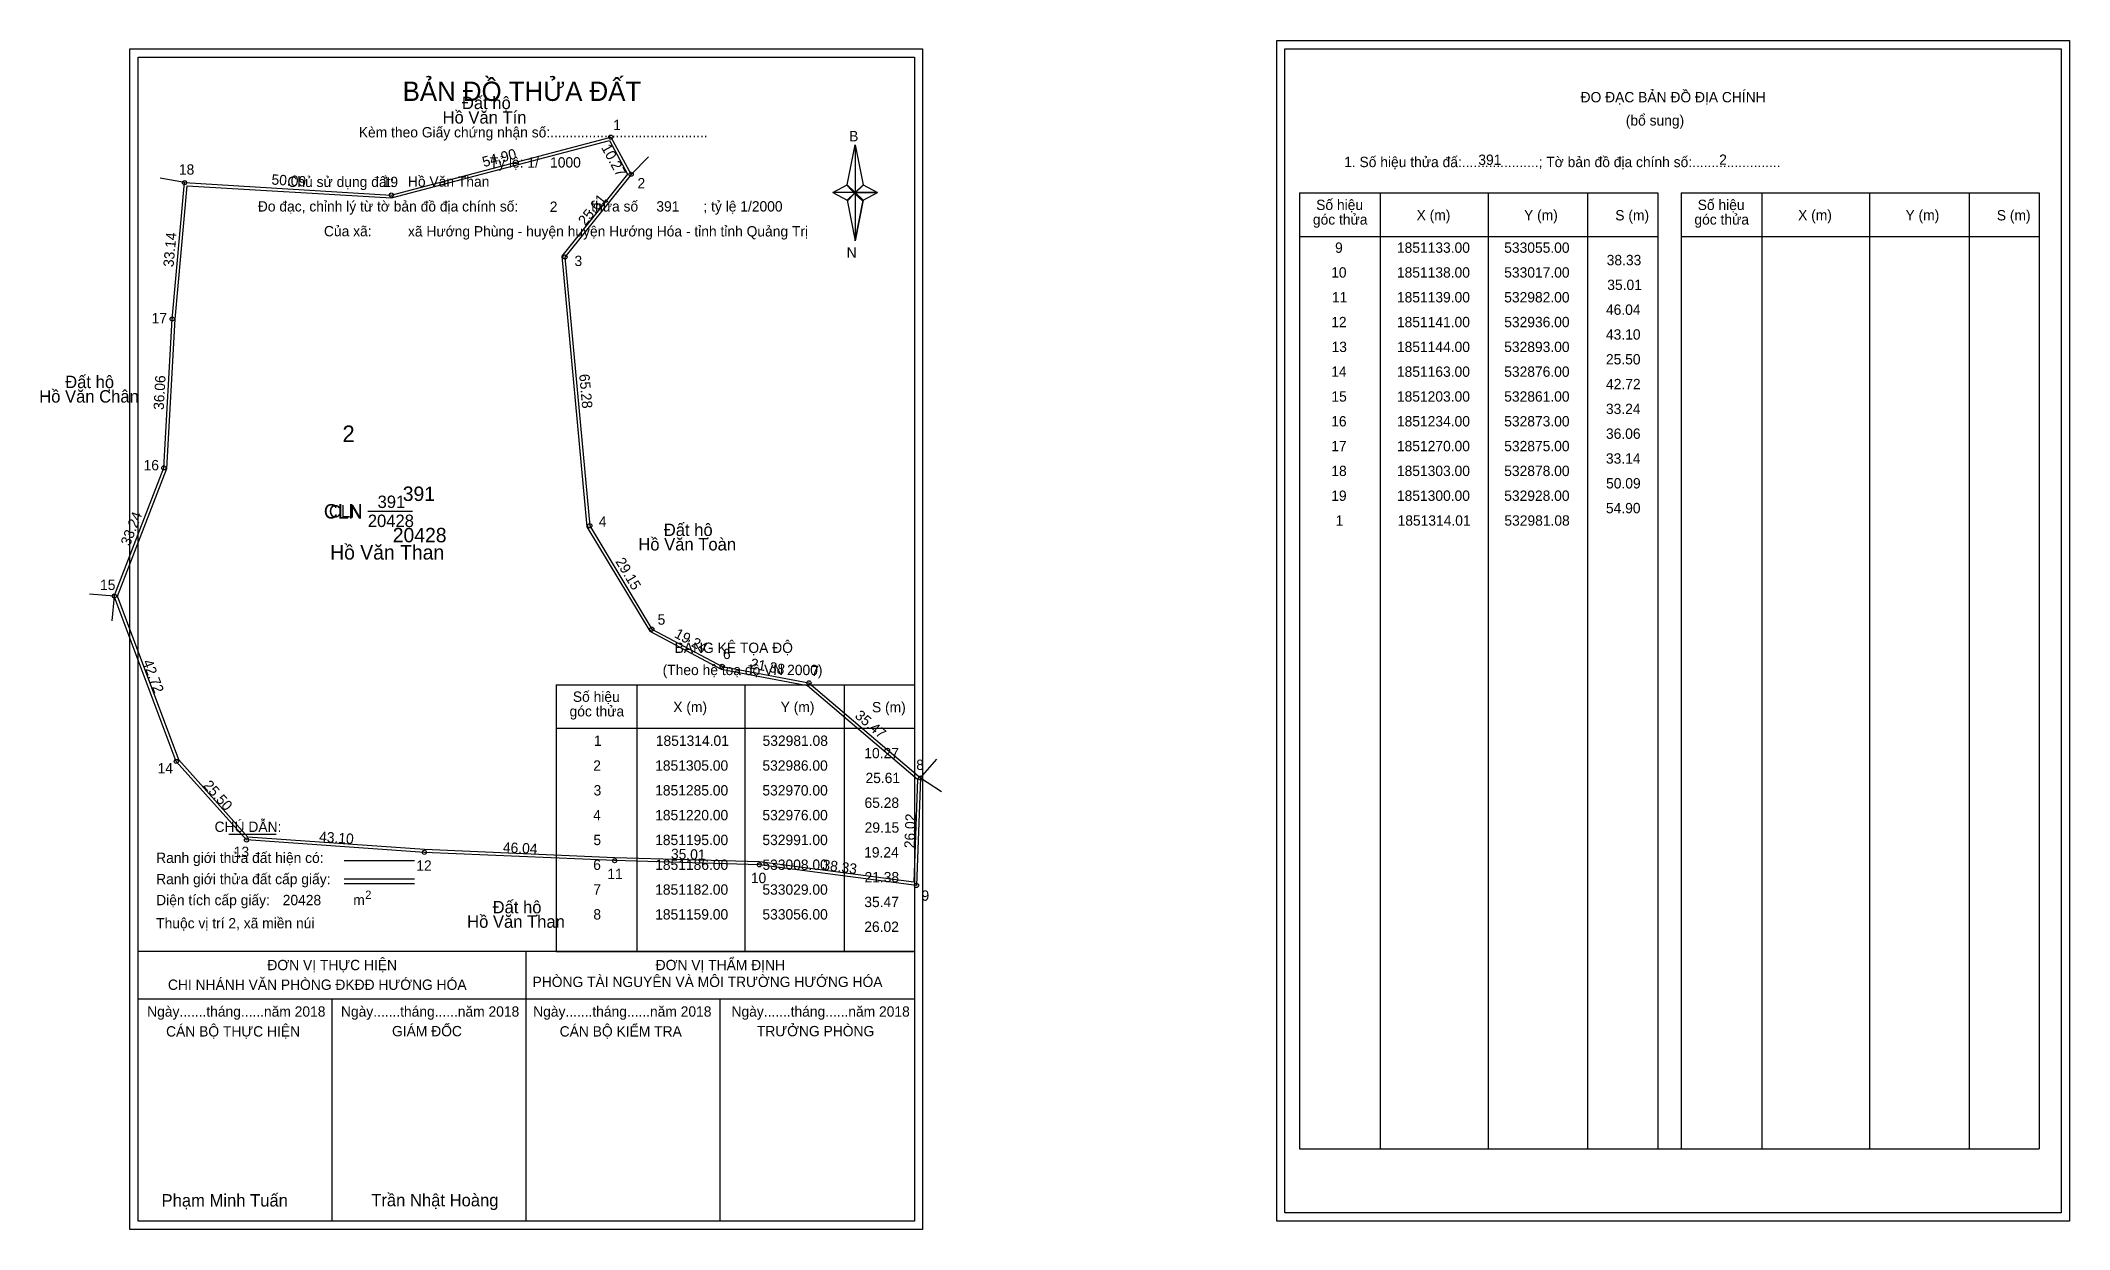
# Model space of a CAD drawing. Extents: x 532843 to 533334, y 1851050 to 1851337.
import ezdxf

# ---------------------------------------------------------------- set-up
doc = ezdxf.new("R2010")
doc.units = 0
for name, color, linetype in [('Level 1', 7, 'Continuous'), ('Level 10', 7, 'Continuous'), ('Level 11', 7, 'Continuous'), ('Level 13', 7, 'Continuous'), ('Level 2', 7, 'Continuous'), ('Level 27', 7, 'Continuous'), ('Level 3', 7, 'Continuous'), ('Level 36', 7, 'Continuous'), ('Level 4', 7, 'Continuous'), ('Level 49', 7, 'Continuous'), ('Level 5', 7, 'Continuous'), ('Level 53', 7, 'Continuous'), ('Level 55', 7, 'Continuous'), ('Level 6', 7, 'Continuous'), ('Level 63', 7, 'Continuous'), ('Level 7', 7, 'Continuous'), ('Level 9', 7, 'Continuous')]:
    doc.layers.add(name, color=color, linetype=linetype)

msp = doc.modelspace()

# ---------------------------------------------------------------- linework, layer by layer
at = {"layer": 'Level 1'}
for p, q in [((532866.8, 1851333.37), (532866.8, 1851333.37)), ((533144.12, 1851335.37), (533144.12, 1851335.37)), ((533038.22, 1851302.49), (533040.19, 1851312.13)), ((533040.19, 1851312.13), (533040.19, 1851300.6)), ((533040.19, 1851312.13), (533042.15, 1851302.49)), ((533034.77, 1851300.6), (533038.22, 1851302.49)), ((533038.22, 1851302.49), (533040.19, 1851300.6)), ((533040.04, 1851300.38), (533038.22, 1851302.27)), ((533042.01, 1851302.27), (533040.04, 1851300.38)), ((533040.04, 1851300.38), (533042.01, 1851302.27)), ((533042.15, 1851302.49), (533040.19, 1851300.6)), ((533040.19, 1851300.6), (533038.22, 1851298.76)), ((533040.04, 1851300.38), (533038.22, 1851298.54)), ((533038.22, 1851298.54), (533040.04, 1851300.38)), ((533038.22, 1851298.76), (533040.19, 1851288.9)), ((533042.01, 1851298.54), (533040.04, 1851300.38)), ((533040.19, 1851300.6), (533040.19, 1851288.9)), ((533040.19, 1851300.6), (533045.6, 1851300.6)), ((533040.19, 1851300.6), (533042.15, 1851298.76)), ((533042.15, 1851298.76), (533040.19, 1851288.9)), ((533042.15, 1851298.76), (533045.6, 1851300.6)), ((533147.65, 1851300.51), (533234.25, 1851300.51)), ((533167.24, 1851069.25), (533167.24, 1851300.51)), ((533193.31, 1851069.25), (533193.31, 1851300.51)), ((533217.29, 1851300.51), (533217.29, 1851069.25)), ((533234.25, 1851300.51), (533234.25, 1851069.25)), ((533239.91, 1851300.51), (533326.51, 1851300.51)), ((533259.5, 1851069.25), (533259.5, 1851300.51)), ((533285.57, 1851069.25), (533285.57, 1851300.51)), ((533309.54, 1851300.51), (533309.54, 1851069.25)), ((533326.51, 1851300.51), (533326.51, 1851069.25)), ((533147.65, 1851289.99), (533234.25, 1851289.99)), ((533239.91, 1851289.99), (533326.51, 1851289.99)), ((532967.89, 1851181.54), (533054.49, 1851181.54)), ((532987.48, 1851117.02), (532987.48, 1851181.54)), ((533013.55, 1851117.02), (533013.55, 1851181.54)), ((533037.52, 1851181.54), (533037.52, 1851117.02)), ((532967.89, 1851171.01), (533054.49, 1851171.01)), ((532888.71, 1851145.43), (532900.12, 1851145.43)), ((532916.58, 1851139.03), (532933.59, 1851139.03)), ((532916.58, 1851134.58), (532933.59, 1851134.58)), ((532916.58, 1851133.49), (532933.59, 1851133.49)), ((532973.62, 1851117.02), (532866.79, 1851117.02)), ((533054.49, 1851117.02), (532949.65, 1851117.02)), ((532960.64, 1851051.79), (532960.64, 1851117.02)), ((532967.89, 1851117.01), (533054.49, 1851117.01)), ((533054.49, 1851105.47), (532866.79, 1851105.47)), ((532913.72, 1851051.79), (532913.72, 1851105.47)), ((533007.57, 1851051.79), (533007.57, 1851105.47)), ((533147.65, 1851069.25), (533326.51, 1851069.25)), ((533054.49, 1851051.79), (533054.49, 1851051.79)), ((533331.82, 1851053.79), (533331.82, 1851053.79))]:
    msp.add_line(p, q, dxfattribs=at)
for points in [[(533038.22, 1851302.49), (533040.19, 1851312.13), (533040.19, 1851300.6)], [(533040.19, 1851300.6), (533042.15, 1851302.49), (533045.6, 1851300.6)], [(533034.77, 1851300.6), (533038.22, 1851298.76), (533040.19, 1851300.6)], [(533040.19, 1851300.6), (533040.19, 1851288.9), (533042.15, 1851298.76)]]:
    msp.add_lwpolyline(points, close=True, dxfattribs=at)
at = {"layer": 'Level 10'}
msp.add_line((532928, 1851300), (532981.08, 1851314.01), dxfattribs=at)
for points in [[(532981.08, 1851314.01), (532986, 1851305), (532970, 1851285), (532976, 1851220), (532991, 1851195), (533008, 1851186), (533029, 1851182), (533056, 1851159), (533055, 1851133), (533017, 1851138), (532982, 1851139), (532936, 1851141), (532893, 1851144), (532876, 1851163), (532861, 1851203), (532873, 1851234), (532875, 1851270), (532878, 1851303), (532928, 1851300)], [(532980.73, 1851313.19), (532985.16, 1851305.07), (532969.28, 1851285.22), (532975.32, 1851219.78), (532990.5, 1851194.47), (533007.77, 1851185.33), (533028.69, 1851181.35), (533055.29, 1851158.69), (533054.33, 1851133.79), (533017.06, 1851138.7), (532982.03, 1851139.7), (532936.04, 1851141.7), (532893.33, 1851144.68), (532876.61, 1851163.37), (532861.75, 1851203), (532873.69, 1851233.85), (532875.7, 1851269.95), (532878.64, 1851302.26), (532928.07, 1851299.29)]]:
    msp.add_lwpolyline(points, close=True, dxfattribs=at)
at = {"layer": 'Level 11'}
for centre in [(532981.08, 1851314.01), (532981.08, 1851314.01), (532878, 1851303), (532986, 1851305), (532928, 1851300), (532970, 1851285), (532875, 1851270), (532873, 1851234), (532976, 1851220), (532861, 1851203), (532991, 1851195), (533008, 1851186), (533029, 1851182), (532876, 1851163), (533056, 1851159), (532893, 1851144), (532936, 1851141), (532982, 1851139), (533017, 1851138), (533055, 1851133)]:
    msp.add_circle(centre, 0.5, dxfattribs=at)
at = {"layer": 'Level 27'}
for p, q in [((532986, 1851305), (532990.24, 1851309.24)), ((532878, 1851303), (532872.1, 1851304.07)), ((532861, 1851203), (532855.02, 1851203.46)), ((532861, 1851203), (532860.43, 1851197.03)), ((533056, 1851159), (533059.95, 1851163.52)), ((533056, 1851159), (533061.03, 1851155.72))]:
    msp.add_line(p, q, dxfattribs=at)
at = {"layer": 'Level 3'}
for p, q in [((533147.65, 1851300.51), (533147.65, 1851069.25)), ((533239.91, 1851300.51), (533239.91, 1851069.25)), ((532967.89, 1851181.54), (532967.89, 1851117.02))]:
    msp.add_line(p, q, dxfattribs=at)
at = {"layer": 'Level 63'}
for points in [[(533142.12, 1851337.37), (533333.82, 1851337.37), (533333.82, 1851051.79), (533142.12, 1851051.79)], [(532864.79, 1851335.37), (533056.49, 1851335.37), (533056.49, 1851049.79), (532864.79, 1851049.79)], [(532866.79, 1851333.37), (533054.49, 1851333.37), (533054.49, 1851051.79), (532866.79, 1851051.79)], [(533144.12, 1851335.37), (533331.82, 1851335.37), (533331.82, 1851053.79), (533144.12, 1851053.79)]]:
    msp.add_lwpolyline(points, close=True, dxfattribs=at)
at = {"layer": 'Level 9'}
msp.add_line((532922.31, 1851223.5), (532933.15, 1851223.5), dxfattribs=at)

# ---------------------------------------------------------------- texts
at = {"layer": 'Level 1'}
for s, height, p in [('BẢN ĐỒ THỬA ĐẤT', 4.6657, (532930.76, 1851322.77)), ('ĐO ĐẠC BẢN ĐỒ ĐỊA CHÍNH', 2.5, (533215.6, 1851322.43)), ('Kèm theo Giấy chứng nhận số:.........................................', 2.5, (532920.14, 1851313.94)), ('(bổ sung)', 2.5, (533226.54, 1851316.81)), ('B', 2.5, (533038.73, 1851313)), ('1. Số hiệu thửa đấ:....................; Tờ bản đồ địa chính số:.......................', 2.5, (533158.43, 1851306.75)), ('Chủ sử dụng đất:', 2.5, (532902.88, 1851301.95)), ('Đo đạc, chỉnh lý từ tờ bản đồ địa chính số:                  ,thửa số                 ; tỷ lệ 1/2000', 2.5, (532895.73, 1851296.02)), ('Số hiệu', 2.5, (533151.67, 1851296.38)), ('X (m)', 2.5, (533175.95, 1851293.91)), ('Y (m)', 2.5, (533201.93, 1851293.91)), ('S (m)', 2.5, (533224, 1851293.86)), ('Số hiệu', 2.5, (533243.93, 1851296.38)), ('X (m)', 2.5, (533268.21, 1851293.91)), ('Y (m)', 2.5, (533294.18, 1851293.91)), ('S (m)', 2.5, (533316.26, 1851293.86)), ('Của xã:', 2.5, (532911.72, 1851290.02)), ('góc thửa', 2.5, (533150.87, 1851292.85)), ('góc thửa', 2.5, (533243.13, 1851292.85)), ('N', 2.5, (533038.13, 1851284.83)), ('BẢNG KÊ TỌA ĐỘ', 2.5, (532996.52, 1851189.24)), ('(Theo hệ toạ độ VN 2000)', 2.5, (532993.62, 1851183.88)), ('Số hiệu', 2.5, (532971.91, 1851177.41)), ('góc thửa', 2.5, (532971.11, 1851173.88)), ('X (m)', 2.5, (532996.19, 1851174.93)), ('Y (m)', 2.5, (533022.16, 1851174.93)), ('S (m)', 2.5, (533044.24, 1851174.88)), ('CHÚ DẪN:', 2.5, (532885.27, 1851145.94)), ('Ranh giới thửa đất hiện có:', 2.5, (532871.14, 1851138.44)), ('Ranh giới thửa đất cấp giấy:', 2.5, (532871.14, 1851133.3)), ('Diện tích cấp giấy:', 2.5, (532871.14, 1851128.22)), ('m', 2.5, (532918.8, 1851128.24)), ('2', 2, (532921.7, 1851129.75)), ('Thuộc vị trí 2, xã miền núi', 2.5, (532871.14, 1851122.62)), ('ĐƠN VỊ THỰC HIỆN', 2.5, (532898.03, 1851112.5)), ('ĐƠN VỊ THẨM ĐỊNH', 2.5, (532991.93, 1851112.5)), ('CHI NHÁNH VĂN PHÒNG ĐKĐĐ HƯỚNG HÓA', 2.5, (532873.99, 1851107.74)), ('PHÒNG TÀI NGUYÊN VÀ MÔI TRƯỜNG HƯỚNG HÓA', 2.5, (532962.16, 1851108.43)), ('Ngày.......tháng......năm 2018', 2.5, (532868.96, 1851101.26)), ('Ngày.......tháng......năm 2018', 2.5, (532915.83, 1851101.26)), ('Ngày.......tháng......năm 2018', 2.5, (532962.31, 1851101.26)), ('Ngày.......tháng......năm 2018', 2.5, (533010.27, 1851101.26)), ('CÁN BỘ THỰC HIỆN', 2.5, (532873.54, 1851096.45)), ('GIÁM ĐỐC', 2.5, (532928.18, 1851096.51)), ('CÁN BỘ KIỂM TRA', 2.5, (532968.72, 1851096.45)), ('TRƯỞNG PHÒNG', 2.5, (533016.41, 1851096.51)), ('Phạm Minh Tuấn', 3, (532872.45, 1851055.33)), ('Trần Nhật Hoàng', 3, (532923.15, 1851055.38))]:
    msp.add_text(s, height=height, dxfattribs=at).set_placement(p)
at = {"layer": 'Level 11'}
msp.add_text('Tỷ lệ: 1/', height=2.5, dxfattribs=at).set_placement((532951.8, 1851306.63))
at = {"layer": 'Level 13'}
for s, p in [('CLN', (532912.92, 1851222)), ('391', (532924.68, 1851224.3)), ('20428', (532922.32, 1851219.7))]:
    msp.add_text(s, height=3, dxfattribs=at).set_placement(p)
at = {"layer": 'Level 2'}
msp.add_text('Hồ Văn Than', height=3.5, dxfattribs=at).set_placement((532913.21, 1851211.82))
at = {"layer": 'Level 3'}
msp.add_text('CLN', height=3.5, dxfattribs=at).set_placement((532911.68, 1851221.75))
at = {"layer": 'Level 36'}
for s, p in [('Đất hộ', (532945.08, 1851320.79)), ('Hồ Văn Tín', (532940.4, 1851317.29)), ('Hồ Văn Chân', (532842.86, 1851249.8)), ('Đất hộ', (532849.14, 1851253.3)), ('Đất hộ', (532993.9, 1851217.53)), ('Hồ Văn Toàn', (532987.74, 1851214.03)), ('Đất hộ', (532952.5, 1851126.26)), ('Hồ Văn Than', (532946.34, 1851122.76))]:
    msp.add_text(s, height=3, dxfattribs=at).set_placement(p)
at = {"layer": 'Level 4'}
msp.add_text('391', height=3.5, dxfattribs=at).set_placement((532930.77, 1851226))
at = {"layer": 'Level 49'}
for s, rotation, p in [('54.90', 14.7855, (532950.38, 1851306.73)), ('10.27', 298.6372, (532978.69, 1851311.5)), ('50.09', 356.5664, (532898.98, 1851302.54)), ('25.61', 51.3402, (532974.92, 1851292.43)), ('33.14', 84.8056, (532875.33, 1851282.5)), ('36.06', 86.8202, (532872.97, 1851247.97)), ('65.28', 275.2739, (532973.42, 1851256.61)), ('33.24', 68.8387, (532864.78, 1851214.97)), ('29.15', 300.9638, (532982.11, 1851211.37)), ('19.24', 332.1027, (532996.26, 1851193.12)), ('42.72', 290.556, (532867.82, 1851187.1)), ('21.38', 349.2157, (533014.67, 1851185.54)), ('35.47', 319.5739, (533039.92, 1851173.75)), ('25.50', 311.8202, (532882.37, 1851157.08)), ('26.02', 87.7974, (533054.54, 1851141.96)), ('43.10', 356.0091, (532910.48, 1851143.58)), ('46.04', 357.5104, (532954.95, 1851140.98)), ('35.01', 358.3634, (532995.6, 1851139.41)), ('38.33', 352.5041, (533032.14, 1851136.82))]:
    msp.add_text(s, height=2.5, rotation=rotation, dxfattribs=at).set_placement(p)
at = {"layer": 'Level 5'}
msp.add_text('20428', height=3.5, dxfattribs=at).set_placement((532928.35, 1851216))
at = {"layer": 'Level 53'}
for s, p in [('9', (533156.23, 1851286.03)), ('1851133.00', (533171.19, 1851286.03)), ('533055.00', (533197.14, 1851286.03)), ('10', (533155.29, 1851280.03)), ('1851138.00', (533171.19, 1851280.03)), ('533017.00', (533197.14, 1851280.03)), ('38.33', (533221.92, 1851283.03)), ('35.01', (533222.06, 1851277.03)), ('11', (533155.45, 1851274.03)), ('1851139.00', (533171.19, 1851274.03)), ('532982.00', (533197.14, 1851274.03)), ('46.04', (533221.74, 1851271.03)), ('12', (533155.3, 1851268.03)), ('1851141.00', (533171.19, 1851268.03)), ('532936.00', (533197.14, 1851268.03)), ('43.10', (533221.74, 1851265.03)), ('13', (533155.38, 1851262.03)), ('1851144.00', (533171.19, 1851262.03)), ('532893.00', (533197.14, 1851262.03)), ('14', (533155.29, 1851256.03)), ('1851163.00', (533171.19, 1851256.03)), ('532876.00', (533197.14, 1851256.03)), ('25.50', (533221.74, 1851259.03)), ('15', (533155.35, 1851250.03)), ('1851203.00', (533171.19, 1851250.03)), ('532861.00', (533197.14, 1851250.03)), ('42.72', (533221.76, 1851253.03)), ('33.24', (533221.74, 1851247.03)), ('16', (533155.3, 1851244.03)), ('1851234.00', (533171.19, 1851244.03)), ('532873.00', (533197.14, 1851244.03)), ('36.06', (533221.75, 1851241.03)), ('17', (533155.31, 1851238.03)), ('1851270.00', (533171.19, 1851238.03)), ('532875.00', (533197.14, 1851238.03)), ('33.14', (533221.74, 1851235.03)), ('18', (533155.33, 1851232.03)), ('1851303.00', (533171.19, 1851232.03)), ('532878.00', (533197.14, 1851232.03)), ('19', (533155.3, 1851226.03)), ('1851300.00', (533171.19, 1851226.03)), ('532928.00', (533197.14, 1851226.03)), ('50.09', (533221.77, 1851229.03)), ('54.90', (533221.74, 1851223.03)), ('1', (533156.37, 1851220.03)), ('1851314.01', (533171.35, 1851220.03)), ('532981.08', (533197.18, 1851220.03)), ('1', (532976.99, 1851166.76)), ('1851314.01', (532991.97, 1851166.76)), ('532981.08', (533017.79, 1851166.76)), ('10.27', (533042.39, 1851163.76)), ('2', (532976.84, 1851160.76)), ('1851305.00', (532991.81, 1851160.76)), ('532986.00', (533017.75, 1851160.76)), ('25.61', (533042.68, 1851157.76)), ('3', (532976.92, 1851154.76)), ('1851285.00', (532991.81, 1851154.76)), ('532970.00', (533017.75, 1851154.76)), ('65.28', (533042.44, 1851151.76)), ('4', (532976.83, 1851148.76)), ('1851220.00', (532991.81, 1851148.76)), ('532976.00', (533017.75, 1851148.76)), ('5', (532976.88, 1851142.76)), ('1851195.00', (532991.81, 1851142.76)), ('532991.00', (533017.75, 1851142.76)), ('29.15', (533042.47, 1851145.76)), ('19.24', (533042.35, 1851139.76)), ('6', (532976.83, 1851136.76)), ('1851186.00', (532991.81, 1851136.76)), ('533008.00', (533017.75, 1851136.76)), ('21.38', (533042.44, 1851133.76)), ('7', (532976.84, 1851130.76)), ('1851182.00', (532991.81, 1851130.76)), ('533029.00', (533017.75, 1851130.76)), ('35.47', (533042.39, 1851127.76)), ('8', (532976.87, 1851124.76)), ('1851159.00', (532991.81, 1851124.76)), ('533056.00', (533017.75, 1851124.76)), ('26.02', (533042.38, 1851121.76))]:
    msp.add_text(s, height=2.5, dxfattribs=at).set_placement(p)
at = {"layer": 'Level 55'}
for s, height, p in [('1', 0.4, (532980.97, 1851314.01)), ('0', 0.11, (532981.04, 1851313.9)), ('18', 0.4, (532877.72, 1851303)), ('383', 0.11, (532877.88, 1851302.89)), ('383', 0.11, (532877.88, 1851302.89)), ('0', 0.11, (532877.96, 1851302.89)), ('2', 0.4, (532985.86, 1851305)), ('388', 0.11, (532985.88, 1851304.89)), ('0', 0.11, (532985.96, 1851304.89)), ('19', 0.4, (532927.72, 1851300)), ('0', 0.11, (532927.96, 1851299.89)), ('388', 0.11, (532969.88, 1851284.89)), ('3', 0.4, (532969.88, 1851285)), ('17', 0.4, (532874.72, 1851270)), ('383', 0.11, (532874.88, 1851269.89)), ('383', 0.11, (532874.88, 1851269.89)), ('16', 0.4, (532872.72, 1851234)), ('383', 0.11, (532872.88, 1851233.89)), ('383', 0.11, (532872.88, 1851233.89)), ('4', 0.4, (532975.86, 1851220)), ('388', 0.11, (532975.88, 1851219.89)), ('15', 0.4, (532860.72, 1851203)), ('383', 0.11, (532860.88, 1851202.89)), ('383', 0.11, (532860.88, 1851202.89)), ('0', 0.11, (532860.96, 1851202.89)), ('0', 0.11, (532860.96, 1851202.89)), ('5', 0.4, (532990.87, 1851195)), ('388', 0.11, (532990.88, 1851194.89)), ('6', 0.4, (533007.86, 1851186)), ('388', 0.11, (533007.88, 1851185.89)), ('7', 0.4, (533028.87, 1851182)), ('388', 0.11, (533028.88, 1851181.89)), ('14', 0.4, (532875.71, 1851163)), ('0', 0.11, (532875.96, 1851162.89)), ('0', 0.11, (532875.96, 1851162.89)), ('8', 0.4, (533055.87, 1851159)), ('388', 0.11, (533055.88, 1851158.89)), ('0', 0.11, (533055.96, 1851158.89)), ('0', 0.11, (533055.96, 1851158.89)), ('13', 0.4, (532892.73, 1851144)), ('0', 0.11, (532892.96, 1851143.89)), ('0', 0.11, (532892.96, 1851143.89)), ('12', 0.4, (532935.72, 1851141)), ('0', 0.11, (532935.96, 1851140.89)), ('0', 0.11, (532935.96, 1851140.89)), ('11', 0.4, (532981.74, 1851139)), ('0', 0.11, (532981.96, 1851138.89)), ('0', 0.11, (532981.96, 1851138.89)), ('10', 0.4, (533016.72, 1851138)), ('0', 0.11, (533016.96, 1851137.89)), ('0', 0.11, (533016.96, 1851137.89)), ('9', 0.4, (533054.86, 1851133)), ('0', 0.11, (533054.96, 1851132.89)), ('0', 0.11, (533054.96, 1851132.89))]:
    msp.add_text(s, height=height, dxfattribs=at).set_placement(p)
at = {"layer": 'Level 6'}
for s, p in [('1000', (532966.4, 1851306.65)), ('391', (533190.88, 1851307.29)), ('2', (533249.12, 1851307.31)), ('Hồ Văn Than', (532932.02, 1851302.02)), ('2', (532966.32, 1851295.93)), ('391', (532992.1, 1851296.01)), ('xã Hướng Phùng - huyện huyện Hướng Hóa - tỉnh tỉnh Quảng Trị', (532932.03, 1851289.98)), ('20428', (532901.74, 1851128.22))]:
    msp.add_text(s, height=2.5, dxfattribs=at).set_placement(p)
at = {"layer": 'Level 7'}
msp.add_text('2', height=4, dxfattribs=at).set_placement((532916.18, 1851240.25))
at = {"layer": 'Level 9'}
for s, p in [('1', (532981.65, 1851315.7)), ('18', (532876.64, 1851304.93)), ('19', (532925.92, 1851301.93)), ('2', (532987.54, 1851301.62)), ('3', (532972.3, 1851282.83)), ('17', (532870.04, 1851268.98)), ('16', (532868.1, 1851233.42)), ('4', (532978.18, 1851219.75)), ('15', (532857.57, 1851204.46)), ('5', (532992.4, 1851196.07)), ('6', (533008.21, 1851187.77)), ('7', (533029.54, 1851183.64)), ('14', (532871.48, 1851160.09)), ('8', (533054.95, 1851160.94)), ('13', (532889.9, 1851139.88)), ('12', (532934.05, 1851136.56)), ('11', (532980.26, 1851134.55)), ('10', (533014.96, 1851133.56)), ('9', (533056.22, 1851129.3))]:
    msp.add_text(s, height=2.5, dxfattribs=at).set_placement(p)

doc.saveas('drawing.dxf')
